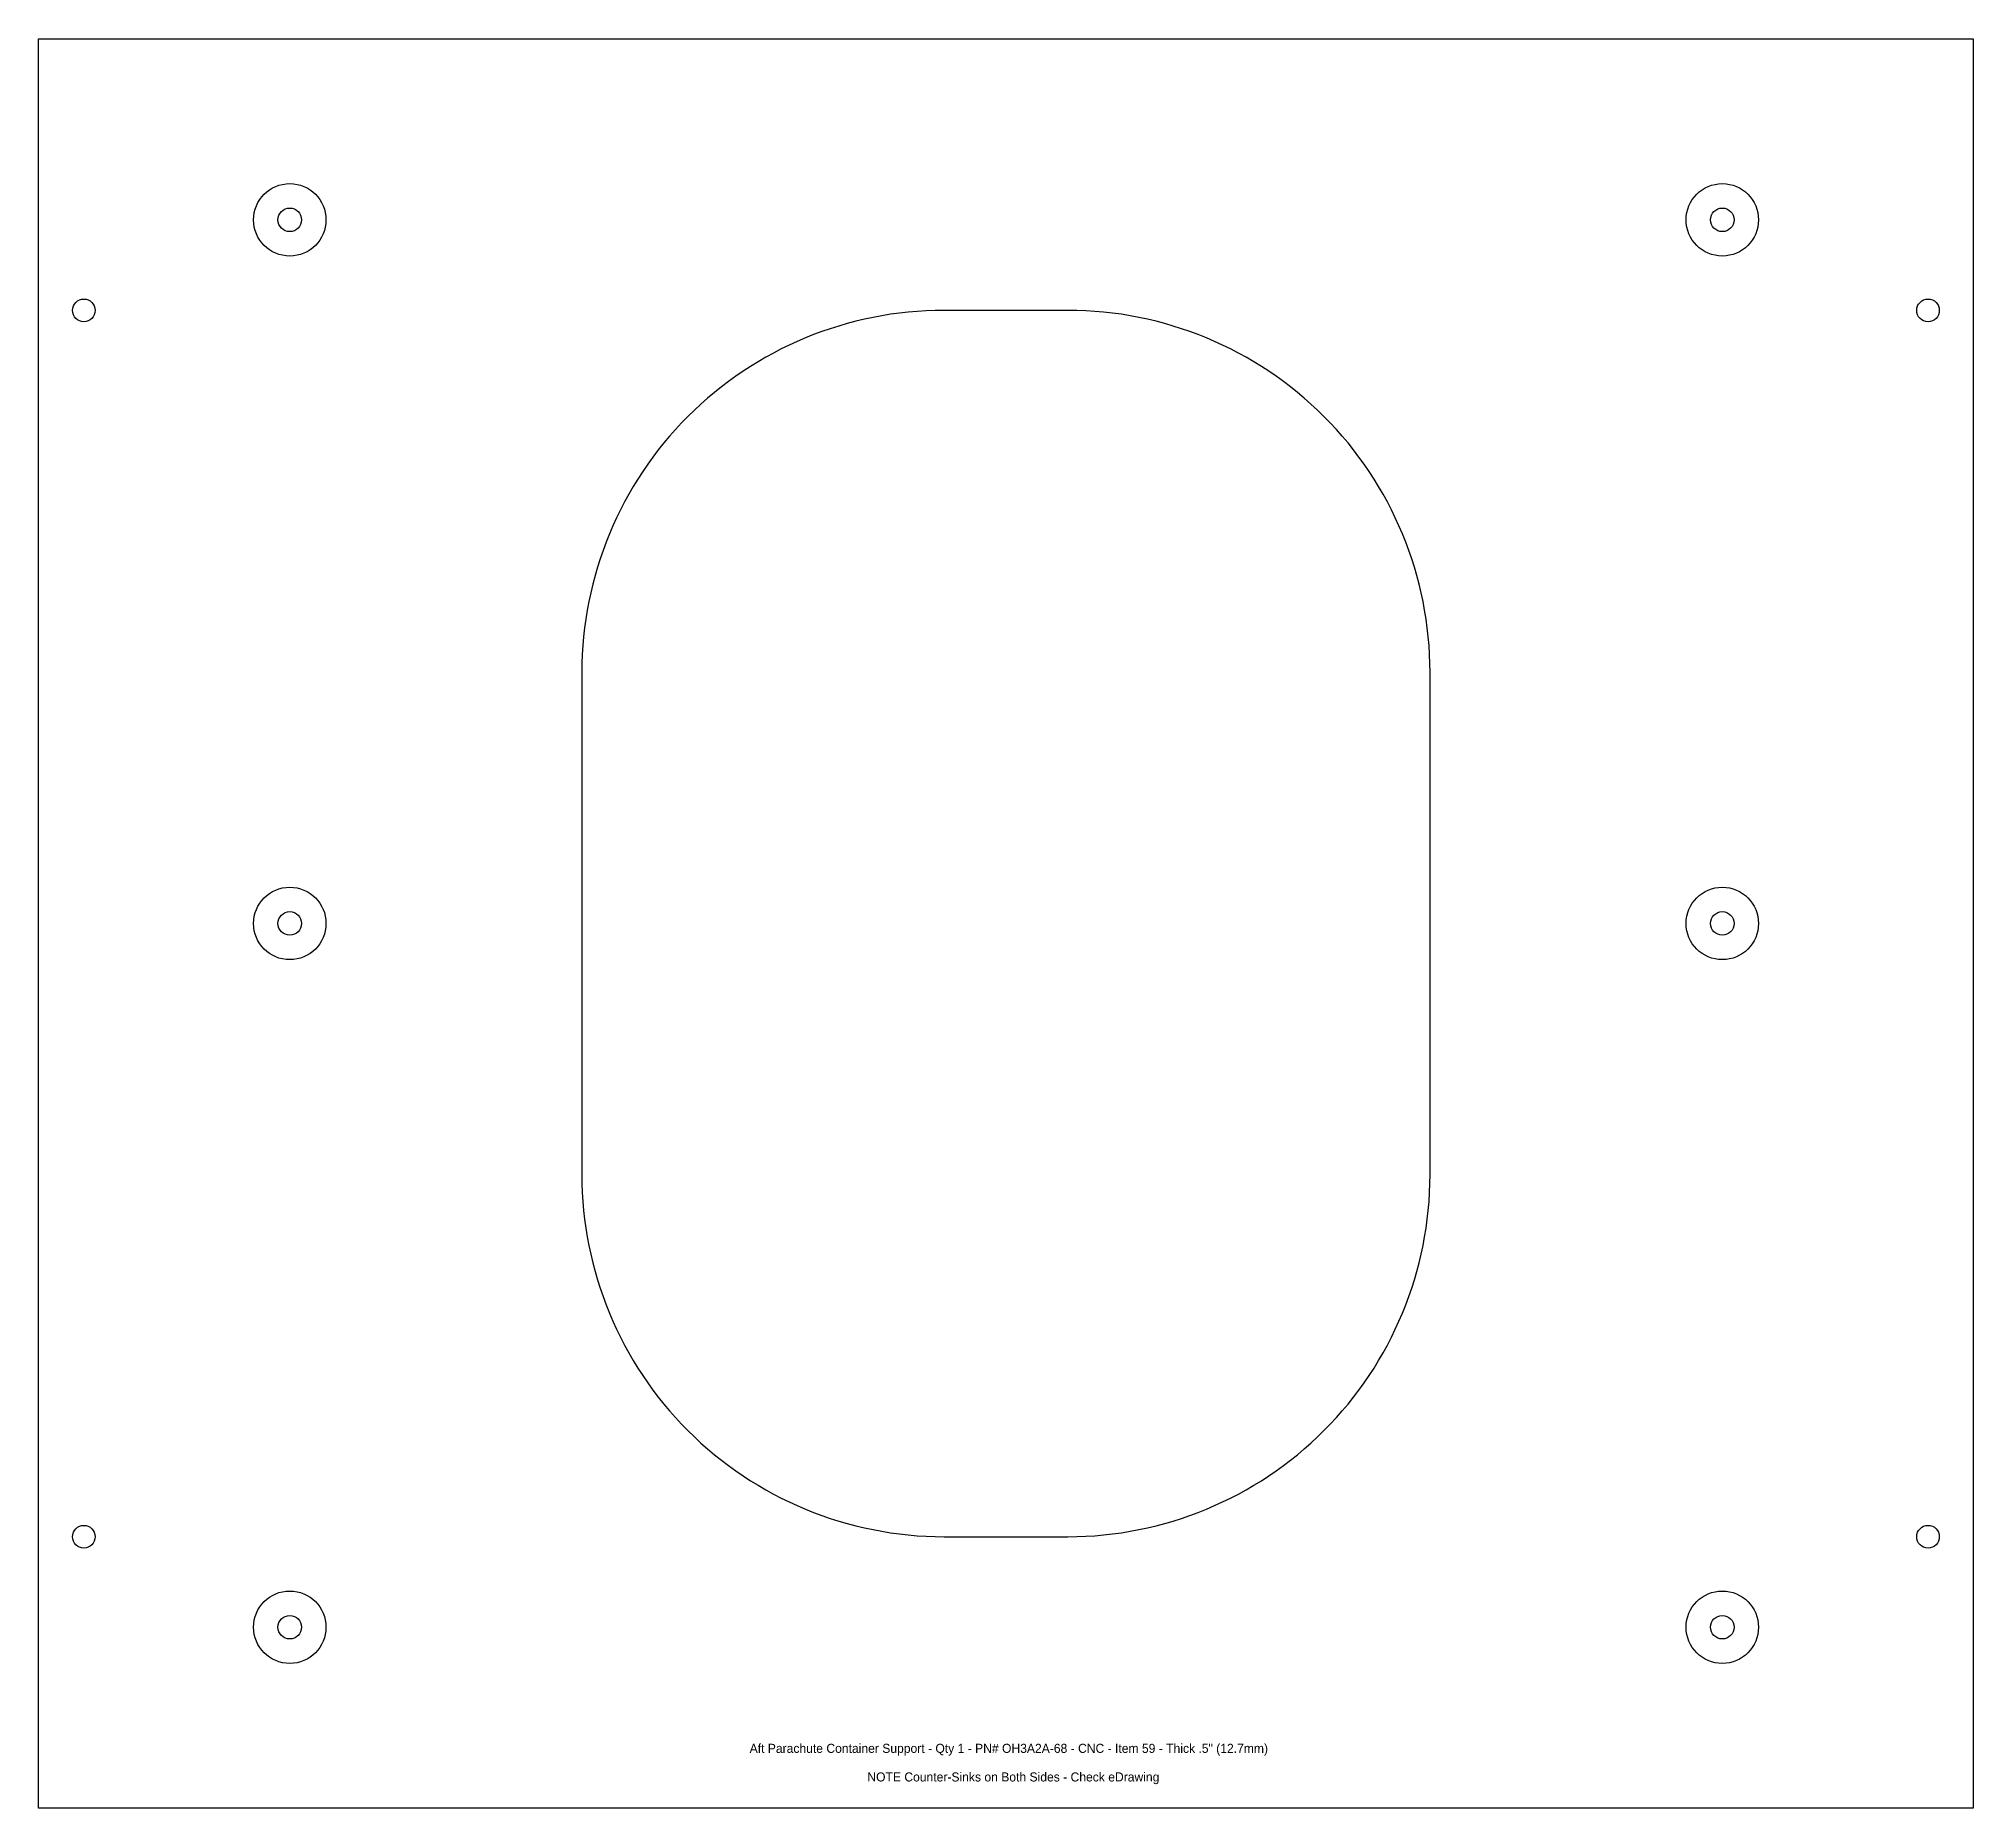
# Model space of a CAD drawing. Extents: x 0.9 to 11.6, y 1.6 to 11.4.
import ezdxf

# ---------------------------------------------------------------- set-up
doc = ezdxf.new("R2010")
doc.units = 0
doc.header["$MEASUREMENT"] = 0
doc.layers.get('0').update_dxf_attribs({"linetype": 'CONTINUOUS'})
doc.layers.add('Info', color=4, linetype='CONTINUOUS')
doc.styles.add('Annotative', font='txt')

msp = doc.modelspace()

# ---------------------------------------------------------------- linework, layer by layer
at = {"color": 7, "linetype": 'Continuous'}
msp.add_lwpolyline([(0.873, 1.638), (0.873, 11.411), (11.557, 11.411), (11.557, 1.638)], close=True, dxfattribs=at)
msp.add_lwpolyline([(5.873, 9.911, 0.414214), (3.873, 7.911), (3.873, 5.138, 0.414214), (5.873, 3.138), (6.557, 3.138, 0.414214), (8.557, 5.138), (8.557, 7.911, 0.414214), (6.557, 9.911)], format="xyb", close=True, dxfattribs=at)
for centre, radius in [((2.26, 10.411), 0.2), ((10.171, 10.411), 0.2), ((1.123, 9.911), 0.0625), ((11.307, 9.911), 0.0625), ((2.26, 6.525), 0.2), ((10.171, 6.525), 0.2), ((1.123, 3.138), 0.0625), ((11.307, 3.138), 0.0625), ((2.26, 2.638), 0.2), ((10.171, 2.638), 0.2)]:
    msp.add_circle(centre, radius, dxfattribs=at)
for centre in [(2.26, 10.411), (10.171, 10.411), (2.26, 6.525), (10.171, 6.525), (2.26, 2.638), (10.171, 2.638)]:
    msp.add_circle(centre, 0.065)

# ---------------------------------------------------------------- texts
at = {"layer": 'Info', "insert": (6.231, 1.994), "char_height": 0.05, "attachment_point": 2, "style": 'Annotative'}
msp.add_mtext_dynamic_manual_height_columns('Aft Parachute Container Support - Qty 1 - PN# OH3A2A-68 - CNC - Item 59 - Thick .5" (12.7mm)', width=6.70432, gutter_width=0.625, heights=[0.0766], dxfattribs=at)
at = {"layer": 'Info', "color": 1, "insert": (6.256, 1.836), "char_height": 0.05, "attachment_point": 2, "style": 'Annotative'}
msp.add_mtext_dynamic_manual_height_columns('NOTE Counter-Sinks on Both Sides - Check eDrawing', width=2.72725, gutter_width=0.625, heights=[0.083], dxfattribs=at)

doc.saveas('drawing.dxf')
